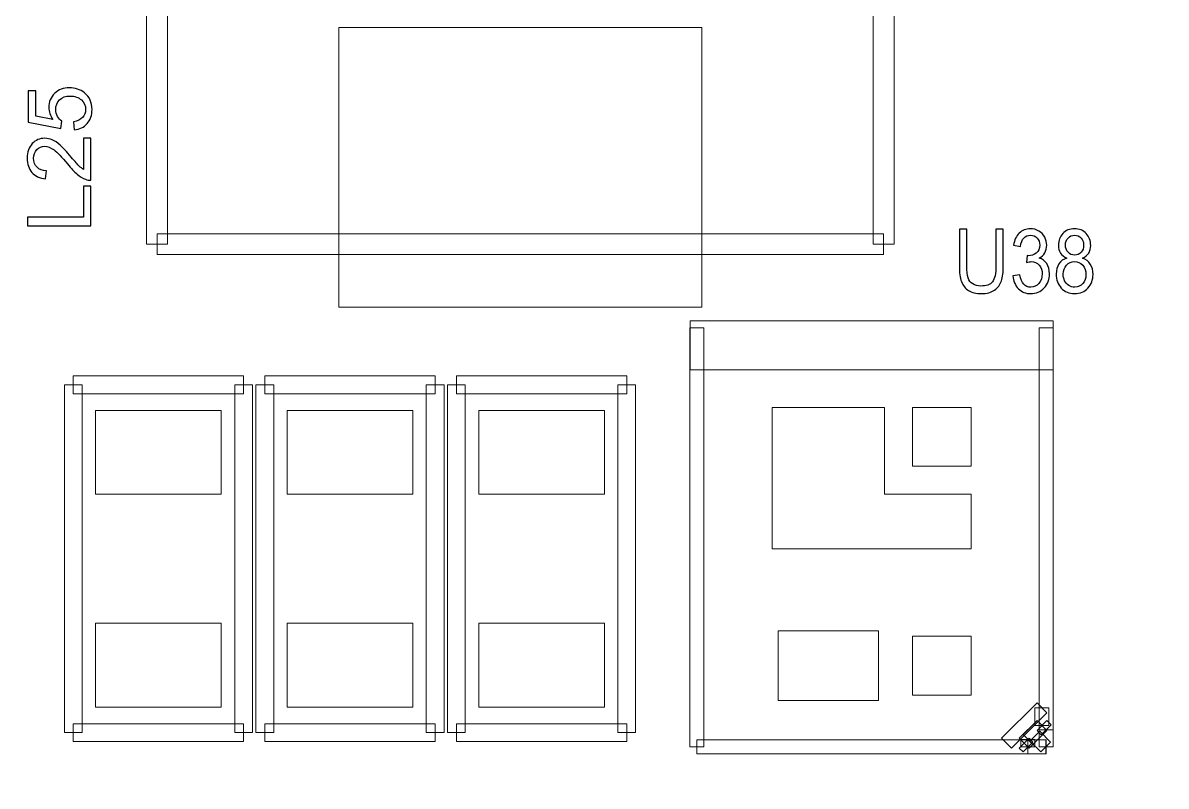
# Model space of a CAD drawing. Header units: millimetres. Extents: x -62 to 58, y -47 to 48.
# Drawn here: x -23.68 to -15.49, y 1.17 to 6.63 of the extents above; entities that cross this region are included whole.
import ezdxf

# ---------------------------------------------------------------- set-up
doc = ezdxf.new("R2010")
doc.units = ezdxf.units.MM
doc.header["$MEASUREMENT"] = 0
for name, color, linetype in [('BG_OUTLINE', 7, 'Continuous'), ('PG_SILKSCREEN_TOP', 7, 'Continuous'), ('PIN_SOLDERMASK_TOP', 7, 'Continuous'), ('RD_SILKSCREEN_TOP', 7, 'Continuous')]:
    doc.layers.add(name, color=color, linetype=linetype)

msp = doc.modelspace()

# ---------------------------------------------------------------- linework, layer by layer
at = {"layer": 'BG_OUTLINE', "lineweight": 9}
msp.add_open_spline([(-39.9999, -35.8165), (-39.9999, -35.8165), (-39.9999, 34.1833), (-39.9999, 34.1833), (-39.9999, 34.1833), (-39.9999, 34.1833), (39.9999, 34.1833), (39.9999, 34.1833), (39.9999, 34.1833), (39.9999, 34.1833), (39.9999, -35.8165), (39.9999, -35.8165), (39.9999, -35.8165), (39.9999, -35.8165), (-39.9999, -35.8165), (-39.9999, -35.8165)], degree=3, knots=[0, 0, 0, 0, 0.25, 0.25, 0.25, 0.25, 0.5, 0.5, 0.5, 0.5, 0.75, 0.75, 0.75, 0.75, 1, 1, 1, 1], dxfattribs=at)
at = {"layer": 'PG_SILKSCREEN_TOP', "lineweight": 9}
for points in [[(-22.7918, 10.2453), (-22.7918, 10.2453), (-22.6417, 10.2453), (-22.6417, 10.2453), (-22.6417, 10.2453), (-22.6417, 10.2453), (-22.6417, 5.0454), (-22.6417, 5.0454), (-22.6417, 5.0454), (-22.6417, 5.0454), (-22.7918, 5.0454), (-22.7918, 5.0454), (-22.7918, 5.0454), (-22.7918, 5.0454), (-22.7918, 10.2453), (-22.7918, 10.2453)], [(-17.4417, 5.0454), (-17.4417, 5.0454), (-17.5918, 5.0454), (-17.5918, 5.0454), (-17.5918, 5.0454), (-17.5918, 5.0454), (-17.5918, 10.2453), (-17.5918, 10.2453), (-17.5918, 10.2453), (-17.5918, 10.2453), (-17.4417, 10.2453), (-17.4417, 10.2453), (-17.4417, 10.2453), (-17.4417, 10.2453), (-17.4417, 5.0454), (-17.4417, 5.0454)], [(-22.7167, 4.9703), (-22.7167, 4.9703), (-22.7167, 5.1204), (-22.7167, 5.1204), (-22.7167, 5.1204), (-22.7167, 5.1204), (-17.5168, 5.1204), (-17.5168, 5.1204), (-17.5168, 5.1204), (-17.5168, 5.1204), (-17.5168, 4.9703), (-17.5168, 4.9703), (-17.5168, 4.9703), (-17.5168, 4.9703), (-22.7167, 4.9703), (-22.7167, 4.9703)], [(-18.9022, 4.4463), (-18.9022, 4.4463), (-18.8022, 4.4463), (-18.8022, 4.4463), (-18.8022, 4.4463), (-18.8022, 4.4463), (-18.8022, 1.4464), (-18.8022, 1.4464), (-18.8022, 1.4464), (-18.8022, 1.4464), (-18.9022, 1.4464), (-18.9022, 1.4464), (-18.9022, 1.4464), (-18.9022, 1.4464), (-18.9022, 4.4463), (-18.9022, 4.4463)], [(-16.3021, 1.4464), (-16.3021, 1.4464), (-16.4021, 1.4464), (-16.4021, 1.4464), (-16.4021, 1.4464), (-16.4021, 1.4464), (-16.4021, 4.4463), (-16.4021, 4.4463), (-16.4021, 4.4463), (-16.4021, 4.4463), (-16.3021, 4.4463), (-16.3021, 4.4463), (-16.3021, 4.4463), (-16.3021, 4.4463), (-16.3021, 1.4464), (-16.3021, 1.4464)], [(-22.098, 4.102), (-22.098, 4.102), (-22.098, 3.975), (-22.098, 3.975), (-22.098, 3.975), (-22.098, 3.975), (-23.3172, 3.975), (-23.3172, 3.975), (-23.3172, 3.975), (-23.3172, 3.975), (-23.3172, 4.102), (-23.3172, 4.102), (-23.3172, 4.102), (-23.3172, 4.102), (-22.098, 4.102), (-22.098, 4.102)], [(-20.7264, 4.102), (-20.7264, 4.102), (-20.7264, 3.975), (-20.7264, 3.975), (-20.7264, 3.975), (-20.7264, 3.975), (-21.9456, 3.975), (-21.9456, 3.975), (-21.9456, 3.975), (-21.9456, 3.975), (-21.9456, 4.102), (-21.9456, 4.102), (-21.9456, 4.102), (-21.9456, 4.102), (-20.7264, 4.102), (-20.7264, 4.102)], [(-19.3548, 4.102), (-19.3548, 4.102), (-19.3548, 3.975), (-19.3548, 3.975), (-19.3548, 3.975), (-19.3548, 3.975), (-20.574, 3.975), (-20.574, 3.975), (-20.574, 3.975), (-20.574, 3.975), (-20.574, 4.102), (-20.574, 4.102), (-20.574, 4.102), (-20.574, 4.102), (-19.3548, 4.102), (-19.3548, 4.102)], [(-23.3807, 4.0385), (-23.3807, 4.0385), (-23.2537, 4.0385), (-23.2537, 4.0385), (-23.2537, 4.0385), (-23.2537, 4.0385), (-23.2537, 1.5493), (-23.2537, 1.5493), (-23.2537, 1.5493), (-23.2537, 1.5493), (-23.3807, 1.5493), (-23.3807, 1.5493), (-23.3807, 1.5493), (-23.3807, 1.5493), (-23.3807, 4.0385), (-23.3807, 4.0385)], [(-22.0345, 1.5493), (-22.0345, 1.5493), (-22.1615, 1.5493), (-22.1615, 1.5493), (-22.1615, 1.5493), (-22.1615, 1.5493), (-22.1615, 4.0385), (-22.1615, 4.0385), (-22.1615, 4.0385), (-22.1615, 4.0385), (-22.0345, 4.0385), (-22.0345, 4.0385), (-22.0345, 4.0385), (-22.0345, 4.0385), (-22.0345, 1.5493), (-22.0345, 1.5493)], [(-22.0091, 4.0385), (-22.0091, 4.0385), (-21.8821, 4.0385), (-21.8821, 4.0385), (-21.8821, 4.0385), (-21.8821, 4.0385), (-21.8821, 1.5493), (-21.8821, 1.5493), (-21.8821, 1.5493), (-21.8821, 1.5493), (-22.0091, 1.5493), (-22.0091, 1.5493), (-22.0091, 1.5493), (-22.0091, 1.5493), (-22.0091, 4.0385), (-22.0091, 4.0385)], [(-20.6629, 1.5493), (-20.6629, 1.5493), (-20.7899, 1.5493), (-20.7899, 1.5493), (-20.7899, 1.5493), (-20.7899, 1.5493), (-20.7899, 4.0385), (-20.7899, 4.0385), (-20.7899, 4.0385), (-20.7899, 4.0385), (-20.6629, 4.0385), (-20.6629, 4.0385), (-20.6629, 4.0385), (-20.6629, 4.0385), (-20.6629, 1.5493), (-20.6629, 1.5493)], [(-20.6375, 4.0385), (-20.6375, 4.0385), (-20.5105, 4.0385), (-20.5105, 4.0385), (-20.5105, 4.0385), (-20.5105, 4.0385), (-20.5105, 1.5493), (-20.5105, 1.5493), (-20.5105, 1.5493), (-20.5105, 1.5493), (-20.6375, 1.5493), (-20.6375, 1.5493), (-20.6375, 1.5493), (-20.6375, 1.5493), (-20.6375, 4.0385), (-20.6375, 4.0385)], [(-19.2913, 1.5493), (-19.2913, 1.5493), (-19.4183, 1.5493), (-19.4183, 1.5493), (-19.4183, 1.5493), (-19.4183, 1.5493), (-19.4183, 4.0385), (-19.4183, 4.0385), (-19.4183, 4.0385), (-19.4183, 4.0385), (-19.2913, 4.0385), (-19.2913, 4.0385), (-19.2913, 4.0385), (-19.2913, 4.0385), (-19.2913, 1.5493), (-19.2913, 1.5493)], [(-16.6016, 1.4378), (-16.6016, 1.4378), (-16.6723, 1.5085), (-16.6723, 1.5085), (-16.6723, 1.5085), (-16.6723, 1.5085), (-16.4183, 1.7625), (-16.4183, 1.7625), (-16.4183, 1.7625), (-16.4183, 1.7625), (-16.3476, 1.6918), (-16.3476, 1.6918), (-16.3476, 1.6918), (-16.3476, 1.6918), (-16.6016, 1.4378), (-16.6016, 1.4378)], [(-16.433, 1.7271), (-16.433, 1.7271), (-16.333, 1.7271), (-16.333, 1.7271), (-16.333, 1.7271), (-16.333, 1.7271), (-16.333, 1.6001), (-16.333, 1.6001), (-16.333, 1.6001), (-16.333, 1.6001), (-16.433, 1.6001), (-16.433, 1.6001), (-16.433, 1.6001), (-16.433, 1.6001), (-16.433, 1.7271), (-16.433, 1.7271)], [(-23.3172, 1.4858), (-23.3172, 1.4858), (-23.3172, 1.6128), (-23.3172, 1.6128), (-23.3172, 1.6128), (-23.3172, 1.6128), (-22.098, 1.6128), (-22.098, 1.6128), (-22.098, 1.6128), (-22.098, 1.6128), (-22.098, 1.4858), (-22.098, 1.4858), (-22.098, 1.4858), (-22.098, 1.4858), (-23.3172, 1.4858), (-23.3172, 1.4858)], [(-21.9456, 1.4858), (-21.9456, 1.4858), (-21.9456, 1.6128), (-21.9456, 1.6128), (-21.9456, 1.6128), (-21.9456, 1.6128), (-20.7264, 1.6128), (-20.7264, 1.6128), (-20.7264, 1.6128), (-20.7264, 1.6128), (-20.7264, 1.4858), (-20.7264, 1.4858), (-20.7264, 1.4858), (-20.7264, 1.4858), (-21.9456, 1.4858), (-21.9456, 1.4858)], [(-20.574, 1.4858), (-20.574, 1.4858), (-20.574, 1.6128), (-20.574, 1.6128), (-20.574, 1.6128), (-20.574, 1.6128), (-19.3548, 1.6128), (-19.3548, 1.6128), (-19.3548, 1.6128), (-19.3548, 1.6128), (-19.3548, 1.4858), (-19.3548, 1.4858), (-19.3548, 1.4858), (-19.3548, 1.4858), (-20.574, 1.4858), (-20.574, 1.4858)], [(-16.4183, 1.6355), (-16.4183, 1.6355), (-16.3476, 1.5648), (-16.3476, 1.5648), (-16.3476, 1.5648), (-16.3476, 1.5648), (-16.4746, 1.4378), (-16.4746, 1.4378), (-16.4746, 1.4378), (-16.4746, 1.4378), (-16.5453, 1.5085), (-16.5453, 1.5085), (-16.5453, 1.5085), (-16.5453, 1.5085), (-16.4183, 1.6355), (-16.4183, 1.6355)], [(-16.4478, 1.4646), (-16.4478, 1.4646), (-16.5185, 1.5353), (-16.5185, 1.5353), (-16.5185, 1.5353), (-16.5185, 1.5353), (-16.4183, 1.6355), (-16.4183, 1.6355), (-16.4183, 1.6355), (-16.4183, 1.6355), (-16.3476, 1.5648), (-16.3476, 1.5648), (-16.3476, 1.5648), (-16.3476, 1.5648), (-16.4478, 1.4646), (-16.4478, 1.4646)], [(-16.3208, 1.4817), (-16.3208, 1.4817), (-16.3915, 1.411), (-16.3915, 1.411), (-16.3915, 1.411), (-16.3915, 1.411), (-16.4691, 1.4886), (-16.4691, 1.4886), (-16.4691, 1.4886), (-16.4691, 1.4886), (-16.3984, 1.5593), (-16.3984, 1.5593), (-16.3984, 1.5593), (-16.3984, 1.5593), (-16.3208, 1.4817), (-16.3208, 1.4817)], [(-16.4183, 1.5648), (-16.4183, 1.5648), (-16.3476, 1.6355), (-16.3476, 1.6355), (-16.3476, 1.6355), (-16.3476, 1.6355), (-16.3168, 1.6047), (-16.3168, 1.6047), (-16.3168, 1.6047), (-16.3168, 1.6047), (-16.3875, 1.534), (-16.3875, 1.534), (-16.3875, 1.534), (-16.3875, 1.534), (-16.4183, 1.5648), (-16.4183, 1.5648)], [(-16.4021, 1.5693), (-16.4021, 1.5693), (-16.3021, 1.5693), (-16.3021, 1.5693), (-16.3021, 1.5693), (-16.3021, 1.5693), (-16.3021, 1.4464), (-16.3021, 1.4464), (-16.3021, 1.4464), (-16.3021, 1.4464), (-16.4021, 1.4464), (-16.4021, 1.4464), (-16.4021, 1.4464), (-16.4021, 1.4464), (-16.4021, 1.5693), (-16.4021, 1.5693)], [(-18.8522, 1.3964), (-18.8522, 1.3964), (-18.8522, 1.4964), (-18.8522, 1.4964), (-18.8522, 1.4964), (-18.8522, 1.4964), (-16.3521, 1.4964), (-16.3521, 1.4964), (-16.3521, 1.4964), (-16.3521, 1.4964), (-16.3521, 1.3964), (-16.3521, 1.3964), (-16.3521, 1.3964), (-16.3521, 1.3964), (-18.8522, 1.3964), (-18.8522, 1.3964)], [(-16.5453, 1.4378), (-16.5453, 1.4378), (-16.4746, 1.5085), (-16.4746, 1.5085), (-16.4746, 1.5085), (-16.4746, 1.5085), (-16.4478, 1.4817), (-16.4478, 1.4817), (-16.4478, 1.4817), (-16.4478, 1.4817), (-16.5185, 1.411), (-16.5185, 1.411), (-16.5185, 1.411), (-16.5185, 1.411), (-16.5453, 1.4378), (-16.5453, 1.4378)], [(-16.4332, 1.4464), (-16.4332, 1.4464), (-16.5332, 1.4464), (-16.5332, 1.4464), (-16.5332, 1.4464), (-16.5332, 1.4464), (-16.5332, 1.4999), (-16.5332, 1.4999), (-16.5332, 1.4999), (-16.5332, 1.4999), (-16.4332, 1.4999), (-16.4332, 1.4999), (-16.4332, 1.4999), (-16.4332, 1.4999), (-16.4332, 1.4464), (-16.4332, 1.4464)], [(-16.4832, 1.3964), (-16.4832, 1.3964), (-16.4832, 1.4964), (-16.4832, 1.4964), (-16.4832, 1.4964), (-16.4832, 1.4964), (-16.3521, 1.4964), (-16.3521, 1.4964), (-16.3521, 1.4964), (-16.3521, 1.4964), (-16.3521, 1.3964), (-16.3521, 1.3964), (-16.3521, 1.3964), (-16.3521, 1.3964), (-16.4832, 1.3964), (-16.4832, 1.3964)], [(-16.3521, 1.4964), (-16.3521, 1.4964), (-16.3521, 1.3964), (-16.3521, 1.3964), (-16.3521, 1.3964), (-16.3521, 1.3964), (-16.3562, 1.3964), (-16.3562, 1.3964), (-16.3562, 1.3964), (-16.3562, 1.3964), (-16.3562, 1.4964), (-16.3562, 1.4964), (-16.3562, 1.4964), (-16.3562, 1.4964), (-16.3521, 1.4964), (-16.3521, 1.4964)]]:
    msp.add_open_spline(points, degree=3, knots=[0, 0, 0, 0, 0.25, 0.25, 0.25, 0.25, 0.5, 0.5, 0.5, 0.5, 0.75, 0.75, 0.75, 0.75, 1, 1, 1, 1], dxfattribs=at)
at = {"layer": 'PIN_SOLDERMASK_TOP', "lineweight": 9}
for points, knots in [([(-18.8168, 4.5953), (-18.8168, 4.5953), (-21.4167, 4.5953), (-21.4167, 4.5953), (-21.4167, 4.5953), (-21.4167, 4.5953), (-21.4167, 6.5953), (-21.4167, 6.5953), (-21.4167, 6.5953), (-21.4167, 6.5953), (-18.8168, 6.5953), (-18.8168, 6.5953), (-18.8168, 6.5953), (-18.8168, 6.5953), (-18.8168, 4.5953), (-18.8168, 4.5953)], [0, 0, 0, 0, 0.25, 0.25, 0.25, 0.25, 0.5, 0.5, 0.5, 0.5, 0.75, 0.75, 0.75, 0.75, 1, 1, 1, 1]), ([(-16.3022, 4.1463), (-16.3022, 4.1463), (-18.9021, 4.1463), (-18.9021, 4.1463), (-18.9021, 4.1463), (-18.9021, 4.1463), (-18.9021, 4.4964), (-18.9021, 4.4964), (-18.9021, 4.4964), (-18.9021, 4.4964), (-16.3022, 4.4964), (-16.3022, 4.4964), (-16.3022, 4.4964), (-16.3022, 4.4964), (-16.3022, 4.1463), (-16.3022, 4.1463)], [0, 0, 0, 0, 0.25, 0.25, 0.25, 0.25, 0.5, 0.5, 0.5, 0.5, 0.75, 0.75, 0.75, 0.75, 1, 1, 1, 1]), ([(-22.2576, 3.2559), (-22.2576, 3.2559), (-23.1575, 3.2559), (-23.1575, 3.2559), (-23.1575, 3.2559), (-23.1575, 3.2559), (-23.1575, 3.8559), (-23.1575, 3.8559), (-23.1575, 3.8559), (-23.1575, 3.8559), (-22.2576, 3.8559), (-22.2576, 3.8559), (-22.2576, 3.8559), (-22.2576, 3.8559), (-22.2576, 3.2559), (-22.2576, 3.2559)], [0, 0, 0, 0, 0.25, 0.25, 0.25, 0.25, 0.5, 0.5, 0.5, 0.5, 0.75, 0.75, 0.75, 0.75, 1, 1, 1, 1]), ([(-20.886, 3.2559), (-20.886, 3.2559), (-21.7859, 3.2559), (-21.7859, 3.2559), (-21.7859, 3.2559), (-21.7859, 3.2559), (-21.7859, 3.8559), (-21.7859, 3.8559), (-21.7859, 3.8559), (-21.7859, 3.8559), (-20.886, 3.8559), (-20.886, 3.8559), (-20.886, 3.8559), (-20.886, 3.8559), (-20.886, 3.2559), (-20.886, 3.2559)], [0, 0, 0, 0, 0.25, 0.25, 0.25, 0.25, 0.5, 0.5, 0.5, 0.5, 0.75, 0.75, 0.75, 0.75, 1, 1, 1, 1]), ([(-20.4143, 3.8559), (-20.4143, 3.8559), (-19.5144, 3.8559), (-19.5144, 3.8559), (-19.5144, 3.8559), (-19.5144, 3.8559), (-19.5144, 3.2559), (-19.5144, 3.2559), (-19.5144, 3.2559), (-19.5144, 3.2559), (-20.4143, 3.2559), (-20.4143, 3.2559), (-20.4143, 3.2559), (-20.4143, 3.2559), (-20.4143, 3.8559), (-20.4143, 3.8559)], [0, 0, 0, 0, 0.25, 0.25, 0.25, 0.25, 0.5, 0.5, 0.5, 0.5, 0.75, 0.75, 0.75, 0.75, 1, 1, 1, 1]), ([(-16.8891, 2.8634), (-16.8891, 2.8634), (-18.3152, 2.8634), (-18.3152, 2.8634), (-18.3152, 2.8634), (-18.3152, 2.8634), (-18.3152, 3.8754), (-18.3152, 3.8754), (-18.3152, 3.8754), (-18.3152, 3.8754), (-17.5092, 3.8754), (-17.5092, 3.8754), (-17.5092, 3.8754), (-17.5092, 3.8754), (-17.5092, 3.2554), (-17.5092, 3.2554), (-17.5092, 3.2554), (-17.5092, 3.2554), (-16.8891, 3.2554), (-16.8891, 3.2554), (-16.8891, 3.2554), (-16.8891, 3.2554), (-16.8891, 2.8634), (-16.8891, 2.8634)], [0, 0, 0, 0, 0.166667, 0.166667, 0.166667, 0.166667, 0.333333, 0.333333, 0.333333, 0.333333, 0.5, 0.5, 0.5, 0.5, 0.666667, 0.666667, 0.666667, 0.666667, 0.833333, 0.833333, 0.833333, 0.833333, 1, 1, 1, 1]), ([(-16.8892, 3.4554), (-16.8892, 3.4554), (-17.3091, 3.4554), (-17.3091, 3.4554), (-17.3091, 3.4554), (-17.3091, 3.4554), (-17.3091, 3.8753), (-17.3091, 3.8753), (-17.3091, 3.8753), (-17.3091, 3.8753), (-16.8892, 3.8753), (-16.8892, 3.8753), (-16.8892, 3.8753), (-16.8892, 3.8753), (-16.8892, 3.4554), (-16.8892, 3.4554)], [0, 0, 0, 0, 0.25, 0.25, 0.25, 0.25, 0.5, 0.5, 0.5, 0.5, 0.75, 0.75, 0.75, 0.75, 1, 1, 1, 1]), ([(-22.2576, 1.7319), (-22.2576, 1.7319), (-23.1575, 1.7319), (-23.1575, 1.7319), (-23.1575, 1.7319), (-23.1575, 1.7319), (-23.1575, 2.3319), (-23.1575, 2.3319), (-23.1575, 2.3319), (-23.1575, 2.3319), (-22.2576, 2.3319), (-22.2576, 2.3319), (-22.2576, 2.3319), (-22.2576, 2.3319), (-22.2576, 1.7319), (-22.2576, 1.7319)], [0, 0, 0, 0, 0.25, 0.25, 0.25, 0.25, 0.5, 0.5, 0.5, 0.5, 0.75, 0.75, 0.75, 0.75, 1, 1, 1, 1]), ([(-20.886, 1.7319), (-20.886, 1.7319), (-21.7859, 1.7319), (-21.7859, 1.7319), (-21.7859, 1.7319), (-21.7859, 1.7319), (-21.7859, 2.3319), (-21.7859, 2.3319), (-21.7859, 2.3319), (-21.7859, 2.3319), (-20.886, 2.3319), (-20.886, 2.3319), (-20.886, 2.3319), (-20.886, 2.3319), (-20.886, 1.7319), (-20.886, 1.7319)], [0, 0, 0, 0, 0.25, 0.25, 0.25, 0.25, 0.5, 0.5, 0.5, 0.5, 0.75, 0.75, 0.75, 0.75, 1, 1, 1, 1]), ([(-20.4143, 2.3319), (-20.4143, 2.3319), (-19.5144, 2.3319), (-19.5144, 2.3319), (-19.5144, 2.3319), (-19.5144, 2.3319), (-19.5144, 1.7319), (-19.5144, 1.7319), (-19.5144, 1.7319), (-19.5144, 1.7319), (-20.4143, 1.7319), (-20.4143, 1.7319), (-20.4143, 1.7319), (-20.4143, 1.7319), (-20.4143, 2.3319), (-20.4143, 2.3319)], [0, 0, 0, 0, 0.25, 0.25, 0.25, 0.25, 0.5, 0.5, 0.5, 0.5, 0.75, 0.75, 0.75, 0.75, 1, 1, 1, 1]), ([(-17.5522, 1.7783), (-17.5522, 1.7783), (-18.2722, 1.7783), (-18.2722, 1.7783), (-18.2722, 1.7783), (-18.2722, 1.7783), (-18.2722, 2.2783), (-18.2722, 2.2783), (-18.2722, 2.2783), (-18.2722, 2.2783), (-17.5522, 2.2783), (-17.5522, 2.2783), (-17.5522, 2.2783), (-17.5522, 2.2783), (-17.5522, 1.7783), (-17.5522, 1.7783)], [0, 0, 0, 0, 0.25, 0.25, 0.25, 0.25, 0.5, 0.5, 0.5, 0.5, 0.75, 0.75, 0.75, 0.75, 1, 1, 1, 1]), ([(-16.8892, 1.8183), (-16.8892, 1.8183), (-17.3091, 1.8183), (-17.3091, 1.8183), (-17.3091, 1.8183), (-17.3091, 1.8183), (-17.3091, 2.2383), (-17.3091, 2.2383), (-17.3091, 2.2383), (-17.3091, 2.2383), (-16.8892, 2.2383), (-16.8892, 2.2383), (-16.8892, 2.2383), (-16.8892, 2.2383), (-16.8892, 1.8183), (-16.8892, 1.8183)], [0, 0, 0, 0, 0.25, 0.25, 0.25, 0.25, 0.5, 0.5, 0.5, 0.5, 0.75, 0.75, 0.75, 0.75, 1, 1, 1, 1])]:
    msp.add_open_spline(points, degree=3, knots=knots, dxfattribs=at)
at = {"layer": 'RD_SILKSCREEN_TOP', "color": 142}
for points, knots in [([(-23.3093, 5.8635), (-23.3093, 5.8635), (-23.3142, 5.9221), (-23.3142, 5.9221), (-23.3142, 5.9221), (-23.2857, 5.9264), (-23.2643, 5.9365), (-23.2499, 5.9522), (-23.2499, 5.9522), (-23.2355, 5.9681), (-23.2283, 5.9872), (-23.2283, 6.0095), (-23.2283, 6.0095), (-23.2283, 6.0364), (-23.2385, 6.0591), (-23.2587, 6.0777), (-23.2587, 6.0777), (-23.279, 6.0963), (-23.3059, 6.1056), (-23.3393, 6.1056), (-23.3393, 6.1056), (-23.3712, 6.1056), (-23.3963, 6.0967), (-23.4147, 6.0788), (-23.4147, 6.0788), (-23.4331, 6.0609), (-23.4423, 6.0375), (-23.4423, 6.0085), (-23.4423, 6.0085), (-23.4423, 5.9906), (-23.4382, 5.9744), (-23.43, 5.9599), (-23.43, 5.9599), (-23.4219, 5.9454), (-23.4113, 5.934), (-23.3983, 5.9258), (-23.3983, 5.9258), (-23.3983, 5.9258), (-23.405, 5.8734), (-23.405, 5.8734), (-23.405, 5.8734), (-23.405, 5.8734), (-23.6385, 5.9174), (-23.6385, 5.9174), (-23.6385, 5.9174), (-23.6385, 5.9174), (-23.6385, 6.1435), (-23.6385, 6.1435), (-23.6385, 6.1435), (-23.6385, 6.1435), (-23.5852, 6.1435), (-23.5852, 6.1435), (-23.5852, 6.1435), (-23.5852, 6.1435), (-23.5852, 5.9621), (-23.5852, 5.9621), (-23.5852, 5.9621), (-23.5852, 5.9621), (-23.463, 5.9375), (-23.463, 5.9375), (-23.463, 5.9375), (-23.4821, 5.9648), (-23.4916, 5.9935), (-23.4916, 6.0235), (-23.4916, 6.0235), (-23.4916, 6.0632), (-23.4779, 6.0966), (-23.4503, 6.1239), (-23.4503, 6.1239), (-23.4228, 6.1512), (-23.3875, 6.1649), (-23.3443, 6.1649), (-23.3443, 6.1649), (-23.3031, 6.1649), (-23.2676, 6.1528), (-23.2376, 6.1289), (-23.2376, 6.1289), (-23.2009, 6.0997), (-23.1825, 6.0599), (-23.1825, 6.0095), (-23.1825, 6.0095), (-23.1825, 5.9681), (-23.194, 5.9344), (-23.2172, 5.9082), (-23.2172, 5.9082), (-23.2404, 5.8821), (-23.2711, 5.8672), (-23.3093, 5.8635)], [0, 0, 0, 0, 0.045455, 0.045455, 0.045455, 0.045455, 0.090909, 0.090909, 0.090909, 0.090909, 0.136364, 0.136364, 0.136364, 0.136364, 0.181818, 0.181818, 0.181818, 0.181818, 0.227273, 0.227273, 0.227273, 0.227273, 0.272727, 0.272727, 0.272727, 0.272727, 0.318182, 0.318182, 0.318182, 0.318182, 0.363636, 0.363636, 0.363636, 0.363636, 0.409091, 0.409091, 0.409091, 0.409091, 0.454545, 0.454545, 0.454545, 0.454545, 0.5, 0.5, 0.5, 0.5, 0.545455, 0.545455, 0.545455, 0.545455, 0.590909, 0.590909, 0.590909, 0.590909, 0.636364, 0.636364, 0.636364, 0.636364, 0.681818, 0.681818, 0.681818, 0.681818, 0.727273, 0.727273, 0.727273, 0.727273, 0.772727, 0.772727, 0.772727, 0.772727, 0.818182, 0.818182, 0.818182, 0.818182, 0.863636, 0.863636, 0.863636, 0.863636, 0.909091, 0.909091, 0.909091, 0.909091, 0.954545, 0.954545, 0.954545, 0.954545, 1, 1, 1, 1]), ([(-23.2439, 5.8036), (-23.2439, 5.8036), (-23.1902, 5.8036), (-23.1902, 5.8036), (-23.1902, 5.8036), (-23.1902, 5.8036), (-23.1902, 5.5032), (-23.1902, 5.5032), (-23.1902, 5.5032), (-23.2036, 5.5027), (-23.2166, 5.5049), (-23.2289, 5.5096), (-23.2289, 5.5096), (-23.2495, 5.5172), (-23.2696, 5.5295), (-23.2895, 5.5463), (-23.2895, 5.5463), (-23.3093, 5.5633), (-23.3322, 5.5876), (-23.3583, 5.6194), (-23.3583, 5.6194), (-23.3988, 5.6688), (-23.4309, 5.7022), (-23.4546, 5.7196), (-23.4546, 5.7196), (-23.4782, 5.7369), (-23.5006, 5.7456), (-23.5217, 5.7456), (-23.5217, 5.7456), (-23.5438, 5.7456), (-23.5624, 5.7377), (-23.5777, 5.7219), (-23.5777, 5.7219), (-23.5928, 5.706), (-23.6004, 5.6854), (-23.6004, 5.66), (-23.6004, 5.66), (-23.6004, 5.6331), (-23.5924, 5.6116), (-23.5762, 5.5956), (-23.5762, 5.5956), (-23.5601, 5.5794), (-23.5378, 5.5712), (-23.5093, 5.571), (-23.5093, 5.571), (-23.5093, 5.571), (-23.5151, 5.5136), (-23.5151, 5.5136), (-23.5151, 5.5136), (-23.558, 5.5176), (-23.5906, 5.5324), (-23.613, 5.558), (-23.613, 5.558), (-23.6354, 5.5836), (-23.6467, 5.6181), (-23.6467, 5.6613), (-23.6467, 5.6613), (-23.6467, 5.7049), (-23.6345, 5.7394), (-23.6104, 5.7648), (-23.6104, 5.7648), (-23.5861, 5.7903), (-23.5562, 5.803), (-23.5204, 5.803), (-23.5204, 5.803), (-23.5022, 5.803), (-23.4843, 5.7993), (-23.4667, 5.7918), (-23.4667, 5.7918), (-23.4492, 5.7844), (-23.4307, 5.772), (-23.4113, 5.7547), (-23.4113, 5.7547), (-23.3918, 5.7375), (-23.3651, 5.7088), (-23.3313, 5.6687), (-23.3313, 5.6687), (-23.3031, 5.6352), (-23.2841, 5.6138), (-23.274, 5.6042), (-23.274, 5.6042), (-23.2641, 5.5947), (-23.254, 5.5869), (-23.2439, 5.5806), (-23.2439, 5.5806), (-23.2439, 5.5806), (-23.2439, 5.8036), (-23.2439, 5.8036)], [0, 0, 0, 0, 0.045455, 0.045455, 0.045455, 0.045455, 0.090909, 0.090909, 0.090909, 0.090909, 0.136364, 0.136364, 0.136364, 0.136364, 0.181818, 0.181818, 0.181818, 0.181818, 0.227273, 0.227273, 0.227273, 0.227273, 0.272727, 0.272727, 0.272727, 0.272727, 0.318182, 0.318182, 0.318182, 0.318182, 0.363636, 0.363636, 0.363636, 0.363636, 0.409091, 0.409091, 0.409091, 0.409091, 0.454545, 0.454545, 0.454545, 0.454545, 0.5, 0.5, 0.5, 0.5, 0.545455, 0.545455, 0.545455, 0.545455, 0.590909, 0.590909, 0.590909, 0.590909, 0.636364, 0.636364, 0.636364, 0.636364, 0.681818, 0.681818, 0.681818, 0.681818, 0.727273, 0.727273, 0.727273, 0.727273, 0.772727, 0.772727, 0.772727, 0.772727, 0.818182, 0.818182, 0.818182, 0.818182, 0.863636, 0.863636, 0.863636, 0.863636, 0.909091, 0.909091, 0.909091, 0.909091, 0.954545, 0.954545, 0.954545, 0.954545, 1, 1, 1, 1]), ([(-23.1902, 5.1772), (-23.1902, 5.1772), (-23.6448, 5.1772), (-23.6448, 5.1772), (-23.6448, 5.1772), (-23.6448, 5.1772), (-23.6448, 5.2374), (-23.6448, 5.2374), (-23.6448, 5.2374), (-23.6448, 5.2374), (-23.2439, 5.2374), (-23.2439, 5.2374), (-23.2439, 5.2374), (-23.2439, 5.2374), (-23.2439, 5.4612), (-23.2439, 5.4612), (-23.2439, 5.4612), (-23.2439, 5.4612), (-23.1902, 5.4612), (-23.1902, 5.4612), (-23.1902, 5.4612), (-23.1902, 5.4612), (-23.1902, 5.1772), (-23.1902, 5.1772)], [0, 0, 0, 0, 0.166667, 0.166667, 0.166667, 0.166667, 0.333333, 0.333333, 0.333333, 0.333333, 0.5, 0.5, 0.5, 0.5, 0.666667, 0.666667, 0.666667, 0.666667, 0.833333, 0.833333, 0.833333, 0.833333, 1, 1, 1, 1]), ([(-16.7125, 5.1536), (-16.7125, 5.1536), (-16.6594, 5.1536), (-16.6594, 5.1536), (-16.6594, 5.1536), (-16.6594, 5.1536), (-16.6594, 4.8909), (-16.6594, 4.8909), (-16.6594, 4.8909), (-16.6594, 4.8453), (-16.664, 4.809), (-16.6731, 4.7821), (-16.6731, 4.7821), (-16.6823, 4.7552), (-16.6986, 4.7334), (-16.7224, 4.7166), (-16.7224, 4.7166), (-16.7462, 4.6996), (-16.7772, 4.6913), (-16.8158, 4.6913), (-16.8158, 4.6913), (-16.8533, 4.6913), (-16.884, 4.6986), (-16.9077, 4.7133), (-16.9077, 4.7133), (-16.9316, 4.7279), (-16.9487, 4.7492), (-16.9588, 4.777), (-16.9588, 4.777), (-16.969, 4.8048), (-16.974, 4.8427), (-16.974, 4.8909), (-16.974, 4.8909), (-16.974, 4.8909), (-16.974, 5.1536), (-16.974, 5.1536), (-16.974, 5.1536), (-16.974, 5.1536), (-16.9211, 5.1536), (-16.9211, 5.1536), (-16.9211, 5.1536), (-16.9211, 5.1536), (-16.9211, 4.8912), (-16.9211, 4.8912), (-16.9211, 4.8912), (-16.9211, 4.8517), (-16.9179, 4.8226), (-16.9114, 4.804), (-16.9114, 4.804), (-16.905, 4.7853), (-16.8938, 4.7709), (-16.8782, 4.7607), (-16.8782, 4.7607), (-16.8625, 4.7505), (-16.8432, 4.7455), (-16.8204, 4.7455), (-16.8204, 4.7455), (-16.7815, 4.7455), (-16.7538, 4.7555), (-16.7372, 4.7756), (-16.7372, 4.7756), (-16.7207, 4.7956), (-16.7125, 4.8341), (-16.7125, 4.8912), (-16.7125, 4.8912), (-16.7125, 4.8912), (-16.7125, 5.1536), (-16.7125, 5.1536)], [0, 0, 0, 0, 0.058824, 0.058824, 0.058824, 0.058824, 0.117647, 0.117647, 0.117647, 0.117647, 0.176471, 0.176471, 0.176471, 0.176471, 0.235294, 0.235294, 0.235294, 0.235294, 0.294118, 0.294118, 0.294118, 0.294118, 0.352941, 0.352941, 0.352941, 0.352941, 0.411765, 0.411765, 0.411765, 0.411765, 0.470588, 0.470588, 0.470588, 0.470588, 0.529412, 0.529412, 0.529412, 0.529412, 0.588235, 0.588235, 0.588235, 0.588235, 0.647059, 0.647059, 0.647059, 0.647059, 0.705882, 0.705882, 0.705882, 0.705882, 0.764706, 0.764706, 0.764706, 0.764706, 0.823529, 0.823529, 0.823529, 0.823529, 0.882353, 0.882353, 0.882353, 0.882353, 0.941176, 0.941176, 0.941176, 0.941176, 1, 1, 1, 1]), ([(-16.5909, 4.819), (-16.5909, 4.819), (-16.5419, 4.8264), (-16.5419, 4.8264), (-16.5419, 4.8264), (-16.5362, 4.7948), (-16.5266, 4.772), (-16.5131, 4.7581), (-16.5131, 4.7581), (-16.4995, 4.7441), (-16.483, 4.7371), (-16.4636, 4.7371), (-16.4636, 4.7371), (-16.4404, 4.7371), (-16.4209, 4.7462), (-16.405, 4.7644), (-16.405, 4.7644), (-16.3891, 4.7826), (-16.3811, 4.8052), (-16.3811, 4.832), (-16.3811, 4.832), (-16.3811, 4.8576), (-16.3884, 4.8788), (-16.4032, 4.8954), (-16.4032, 4.8954), (-16.418, 4.912), (-16.4367, 4.9204), (-16.4594, 4.9204), (-16.4594, 4.9204), (-16.4688, 4.9204), (-16.4803, 4.9183), (-16.4941, 4.9142), (-16.4941, 4.9142), (-16.4941, 4.9142), (-16.4886, 4.9632), (-16.4886, 4.9632), (-16.4886, 4.9632), (-16.4853, 4.9627), (-16.4828, 4.9625), (-16.4806, 4.9625), (-16.4806, 4.9625), (-16.4598, 4.9625), (-16.441, 4.9688), (-16.4242, 4.9812), (-16.4242, 4.9812), (-16.4074, 4.9935), (-16.3991, 5.0127), (-16.3991, 5.0385), (-16.3991, 5.0385), (-16.3991, 5.0589), (-16.4052, 5.076), (-16.4175, 5.0893), (-16.4175, 5.0893), (-16.4296, 5.1028), (-16.4454, 5.1095), (-16.4646, 5.1095), (-16.4646, 5.1095), (-16.4837, 5.1095), (-16.4996, 5.1026), (-16.5123, 5.0891), (-16.5123, 5.0891), (-16.5251, 5.0754), (-16.5333, 5.0549), (-16.5369, 5.0276), (-16.5369, 5.0276), (-16.5369, 5.0276), (-16.586, 5.0376), (-16.586, 5.0376), (-16.586, 5.0376), (-16.58, 5.075), (-16.5664, 5.104), (-16.5451, 5.1246), (-16.5451, 5.1246), (-16.5238, 5.1451), (-16.4974, 5.1555), (-16.4657, 5.1555), (-16.4657, 5.1555), (-16.4439, 5.1555), (-16.4238, 5.1501), (-16.4054, 5.1395), (-16.4054, 5.1395), (-16.3871, 5.1288), (-16.373, 5.1143), (-16.3632, 5.0959), (-16.3632, 5.0959), (-16.3536, 5.0775), (-16.3486, 5.058), (-16.3486, 5.0372), (-16.3486, 5.0372), (-16.3486, 5.0177), (-16.3532, 4.9998), (-16.3625, 4.9836), (-16.3625, 4.9836), (-16.3719, 4.9675), (-16.3856, 4.9547), (-16.4037, 4.9452), (-16.4037, 4.9452), (-16.3801, 4.939), (-16.3618, 4.9261), (-16.3486, 4.9065), (-16.3486, 4.9065), (-16.3355, 4.8871), (-16.329, 4.8626), (-16.329, 4.8333), (-16.329, 4.8333), (-16.329, 4.7936), (-16.3417, 4.76), (-16.3672, 4.7323), (-16.3672, 4.7323), (-16.3926, 4.7047), (-16.4248, 4.691), (-16.4638, 4.691), (-16.4638, 4.691), (-16.4989, 4.691), (-16.5281, 4.7028), (-16.5512, 4.7266), (-16.5512, 4.7266), (-16.5744, 4.7503), (-16.5876, 4.7811), (-16.5909, 4.819)], [0, 0, 0, 0, 0.033333, 0.033333, 0.033333, 0.033333, 0.066667, 0.066667, 0.066667, 0.066667, 0.1, 0.1, 0.1, 0.1, 0.133333, 0.133333, 0.133333, 0.133333, 0.166667, 0.166667, 0.166667, 0.166667, 0.2, 0.2, 0.2, 0.2, 0.233333, 0.233333, 0.233333, 0.233333, 0.266667, 0.266667, 0.266667, 0.266667, 0.3, 0.3, 0.3, 0.3, 0.333333, 0.333333, 0.333333, 0.333333, 0.366667, 0.366667, 0.366667, 0.366667, 0.4, 0.4, 0.4, 0.4, 0.433333, 0.433333, 0.433333, 0.433333, 0.466667, 0.466667, 0.466667, 0.466667, 0.5, 0.5, 0.5, 0.5, 0.533333, 0.533333, 0.533333, 0.533333, 0.566667, 0.566667, 0.566667, 0.566667, 0.6, 0.6, 0.6, 0.6, 0.633333, 0.633333, 0.633333, 0.633333, 0.666667, 0.666667, 0.666667, 0.666667, 0.7, 0.7, 0.7, 0.7, 0.733333, 0.733333, 0.733333, 0.733333, 0.766667, 0.766667, 0.766667, 0.766667, 0.8, 0.8, 0.8, 0.8, 0.833333, 0.833333, 0.833333, 0.833333, 0.866667, 0.866667, 0.866667, 0.866667, 0.9, 0.9, 0.9, 0.9, 0.933333, 0.933333, 0.933333, 0.933333, 0.966667, 0.966667, 0.966667, 0.966667, 1, 1, 1, 1]), ([(-16.2048, 4.9455), (-16.2252, 4.954), (-16.2402, 4.966), (-16.2502, 4.9818), (-16.2502, 4.9818), (-16.26, 4.9974), (-16.2649, 5.0163), (-16.2649, 5.0382), (-16.2649, 5.0382), (-16.2649, 5.0713), (-16.2544, 5.099), (-16.2335, 5.1216), (-16.2335, 5.1216), (-16.2125, 5.1441), (-16.1848, 5.1555), (-16.15, 5.1555), (-16.15, 5.1555), (-16.1151, 5.1555), (-16.0869, 5.1439), (-16.0656, 5.1209), (-16.0656, 5.1209), (-16.0444, 5.0978), (-16.0338, 5.0697), (-16.0338, 5.0366), (-16.0338, 5.0366), (-16.0338, 5.0155), (-16.0386, 4.9972), (-16.0483, 4.9816), (-16.0483, 4.9816), (-16.0581, 4.966), (-16.0728, 4.954), (-16.0927, 4.9455), (-16.0927, 4.9455), (-16.0682, 4.9364), (-16.0495, 4.9218), (-16.0366, 4.9015), (-16.0366, 4.9015), (-16.0238, 4.8812), (-16.0174, 4.857), (-16.0174, 4.829), (-16.0174, 4.829), (-16.0174, 4.79), (-16.0295, 4.7574), (-16.0536, 4.731), (-16.0536, 4.731), (-16.0779, 4.7045), (-16.1097, 4.6913), (-16.1492, 4.6913), (-16.1492, 4.6913), (-16.1887, 4.6913), (-16.2204, 4.7045), (-16.2446, 4.7311), (-16.2446, 4.7311), (-16.2688, 4.7576), (-16.281, 4.7908), (-16.281, 4.8304), (-16.281, 4.8304), (-16.281, 4.86), (-16.2744, 4.8847), (-16.2611, 4.9047), (-16.2611, 4.9047), (-16.248, 4.9246), (-16.2292, 4.9383), (-16.2048, 4.9455)], [0, 0, 0, 0, 0.0625, 0.0625, 0.0625, 0.0625, 0.125, 0.125, 0.125, 0.125, 0.1875, 0.1875, 0.1875, 0.1875, 0.25, 0.25, 0.25, 0.25, 0.3125, 0.3125, 0.3125, 0.3125, 0.375, 0.375, 0.375, 0.375, 0.4375, 0.4375, 0.4375, 0.4375, 0.5, 0.5, 0.5, 0.5, 0.5625, 0.5625, 0.5625, 0.5625, 0.625, 0.625, 0.625, 0.625, 0.6875, 0.6875, 0.6875, 0.6875, 0.75, 0.75, 0.75, 0.75, 0.8125, 0.8125, 0.8125, 0.8125, 0.875, 0.875, 0.875, 0.875, 0.9375, 0.9375, 0.9375, 0.9375, 1, 1, 1, 1]), ([(-16.2146, 5.0401), (-16.2146, 5.0186), (-16.2085, 5.001), (-16.1964, 4.9874), (-16.1964, 4.9874), (-16.1842, 4.9737), (-16.1683, 4.9669), (-16.1489, 4.9669), (-16.1489, 4.9669), (-16.13, 4.9669), (-16.1145, 4.9736), (-16.1023, 4.9872), (-16.1023, 4.9872), (-16.0902, 5.0007), (-16.0843, 5.0173), (-16.0843, 5.0369), (-16.0843, 5.0369), (-16.0843, 5.0575), (-16.0904, 5.0746), (-16.1029, 5.0886), (-16.1029, 5.0886), (-16.1154, 5.1025), (-16.1309, 5.1095), (-16.1494, 5.1095), (-16.1494, 5.1095), (-16.1682, 5.1095), (-16.1837, 5.1026), (-16.1962, 5.0891), (-16.1962, 5.0891), (-16.2085, 5.0754), (-16.2146, 5.059), (-16.2146, 5.0401)], [0, 0, 0, 0, 0.125, 0.125, 0.125, 0.125, 0.25, 0.25, 0.25, 0.25, 0.375, 0.375, 0.375, 0.375, 0.5, 0.5, 0.5, 0.5, 0.625, 0.625, 0.625, 0.625, 0.75, 0.75, 0.75, 0.75, 0.875, 0.875, 0.875, 0.875, 1, 1, 1, 1]), ([(-16.2305, 4.8301), (-16.2305, 4.8143), (-16.2271, 4.7988), (-16.2205, 4.784), (-16.2205, 4.784), (-16.2139, 4.7691), (-16.2041, 4.7575), (-16.1909, 4.7494), (-16.1909, 4.7494), (-16.1778, 4.7412), (-16.1637, 4.7371), (-16.1486, 4.7371), (-16.1486, 4.7371), (-16.1251, 4.7371), (-16.1058, 4.7457), (-16.0906, 4.7629), (-16.0906, 4.7629), (-16.0752, 4.7801), (-16.0676, 4.8019), (-16.0676, 4.8283), (-16.0676, 4.8283), (-16.0676, 4.8552), (-16.0754, 4.8774), (-16.0912, 4.895), (-16.0912, 4.895), (-16.1069, 4.9126), (-16.1266, 4.9214), (-16.1503, 4.9214), (-16.1503, 4.9214), (-16.1734, 4.9214), (-16.1925, 4.9127), (-16.2077, 4.8953), (-16.2077, 4.8953), (-16.2228, 4.8779), (-16.2305, 4.8562), (-16.2305, 4.8301)], [0, 0, 0, 0, 0.111111, 0.111111, 0.111111, 0.111111, 0.222222, 0.222222, 0.222222, 0.222222, 0.333333, 0.333333, 0.333333, 0.333333, 0.444444, 0.444444, 0.444444, 0.444444, 0.555556, 0.555556, 0.555556, 0.555556, 0.666667, 0.666667, 0.666667, 0.666667, 0.777778, 0.777778, 0.777778, 0.777778, 0.888889, 0.888889, 0.888889, 0.888889, 1, 1, 1, 1])]:
    msp.add_open_spline(points, degree=3, knots=knots, dxfattribs=at)

doc.saveas('drawing.dxf')
